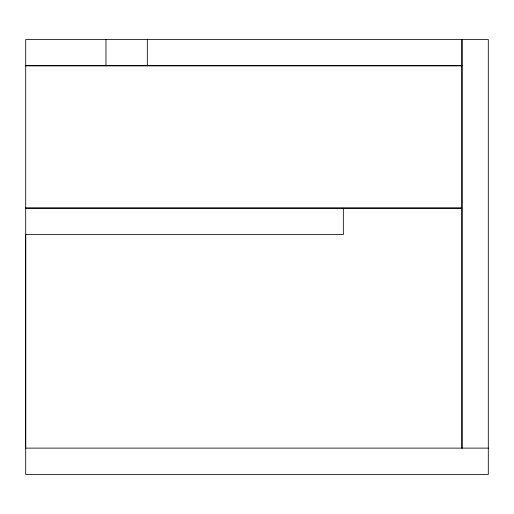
<?xml version="1.0" encoding="UTF-8"?>
<svg xmlns="http://www.w3.org/2000/svg" width="514" height="514" viewBox="0 0 514 514"><rect width="100%" height="100%" fill="white"/><g stroke="black" fill="none" stroke-linecap="round" stroke-linejoin="round"><path stroke-width="0.77" d="M25.7 65.574L461.97 65.574M25.7 65.882L461.97 65.882M25.7 207.932L461.97 207.932L461.97 39.552L461.97 448.118L461.97 208.247L25.7 208.247M488.3 448.118L25.7 448.118L25.7 39.552L488.3 39.552L488.3 474.448L25.7 474.448L25.7 234.577L343.333 234.577L343.333 208.247M147.325 39.552L147.325 65.882M105.98 39.552L105.98 65.882"/></g></svg>
